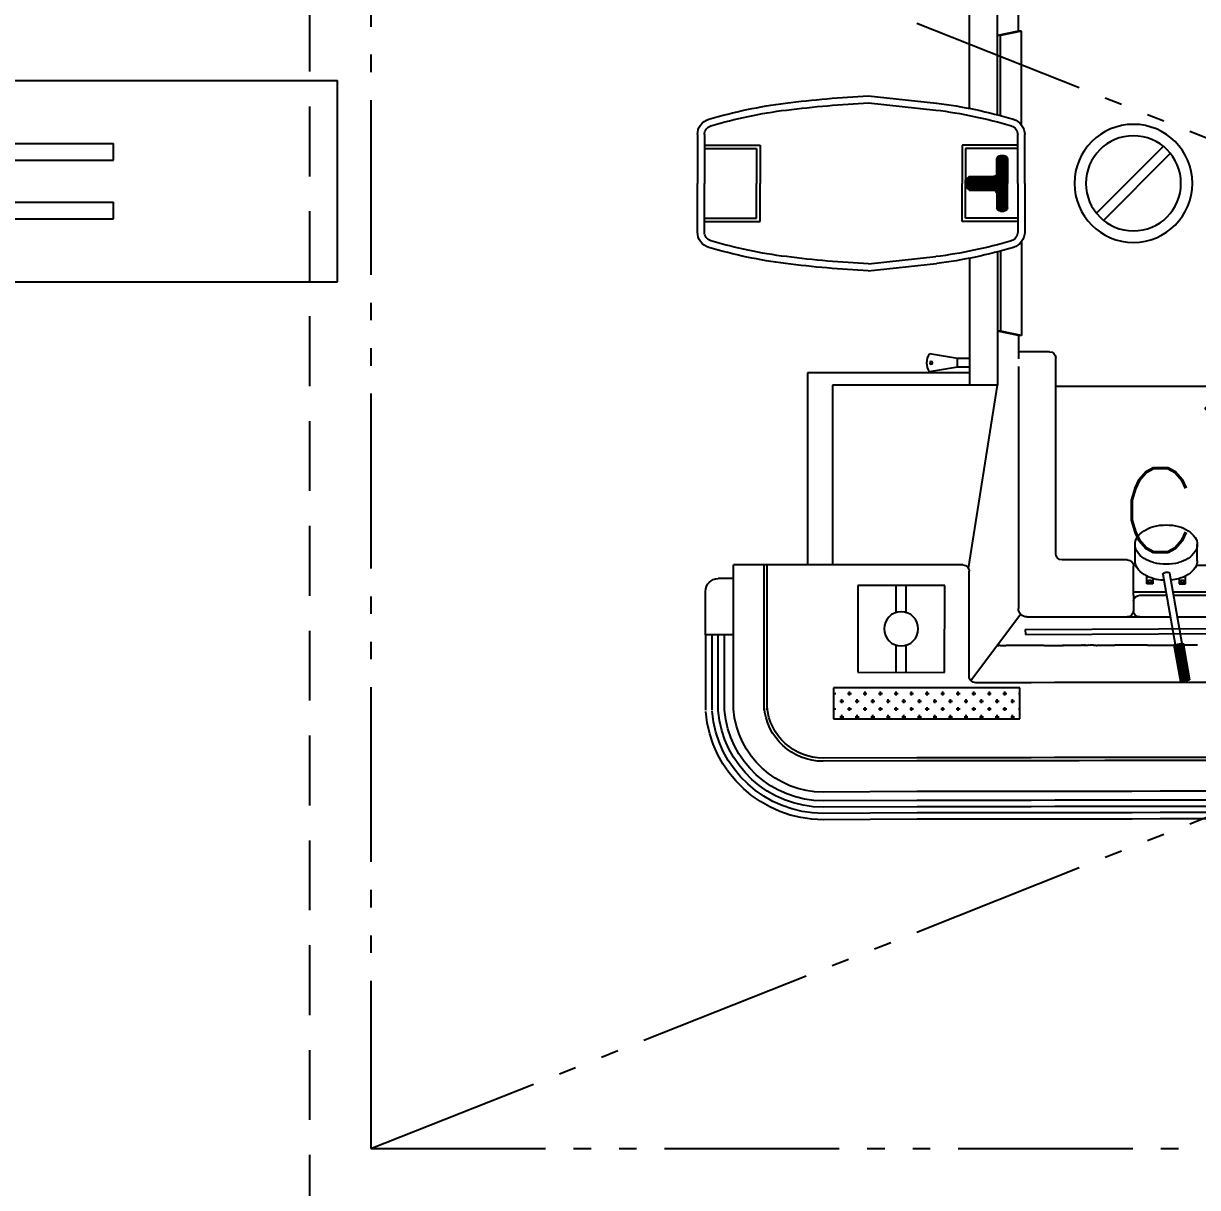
# Model space of a CAD drawing. Header units: millimetres. Extents: x 1084702 to 1166801, y 36632 to 124519.
# Drawn here: x 1093381 to 1095480, y 63432 to 65514 of the extents above; entities that cross this region are included whole.
import ezdxf

# ---------------------------------------------------------------- set-up
doc = ezdxf.new("R2010")
doc.units = ezdxf.units.MM
doc.header["$LTSCALE"] = 250
doc.linetypes.add('DASHED', pattern=[0.75, 0.5, -0.25])
doc.linetypes.add('PHANTOM', pattern=[2.1, 1.25, -0.2, 0.125, -0.2, 0.125, -0.2])
doc.layers.get('0').update_dxf_attribs({"color": 255})
doc.styles.add('18', font='romans', dxfattribs={"height": 180})

# ---------------------------------------------------------------- blocks, each defined once
blk = doc.blocks.new('cont')
at = {"linetype": 'PHANTOM'}
for p, q in [((225402.8, 145808.7), (231452.8, 143408.7)), ((225402.8, 143408.7), (231452.8, 145808.7))]:
    blk.add_line(p, q, dxfattribs=at)
blk.add_lwpolyline([(225402.8, 143408.7), (231452.8, 143408.7), (231452.8, 145808.7), (225402.8, 145808.7)], close=True, dxfattribs=at)
blk = doc.blocks.new('galghor')
for p, q in [((1700, 180), (2550, 180)), ((2550, -180), (2550, 180)), ((1745.8, 67.5), (2150, 67.5)), ((2150, 37.5), (2150, 67.5)), ((2150, 37.5), (2150, 67.5)), ((1753.3, 37.5), (2150, 37.5)), ((1753.4, -37.5), (2150, -37.5)), ((2150, -67.5), (2150, -37.5)), ((1746, -67.5), (2150, -67.5)), ((1700, -180), (2550, -180))]:
    blk.add_line(p, q)
blk = doc.blocks.new('A$C02E15517')
at = {"color": 0, "linetype": 'ByBlock', "lineweight": -2}
for p, q in [((-386.9, 1137.2), (-554.3, 1138)), ((-295, 1137.2), (-386.9, 1137.2)), ((-259.8, 1137.1), (-295, 1137.2)), ((-182.7, 1137.1), (-259.8, 1137.1)), ((-140.8, 1137), (-182.7, 1137.1)), ((-96.8, 1137), (-140.8, 1137)), ((-50.7, 1136.8), (-96.8, 1137)), ((-2.5, 1136.8), (-50.7, 1136.8)), ((47.6, 1136.6), (-2.5, 1136.8)), ((99.4, 1136.6), (47.6, 1136.6)), ((153.6, 1136.5), (99.4, 1136.6)), ((-386.9, 1126), (-554.4, 1126.8)), ((-386.9, 1114.8), (-554.4, 1115.6)), ((-295, 1126), (-386.9, 1126)), ((-295.1, 1114.8), (-386.9, 1114.8)), ((-259.8, 1114.7), (-295.1, 1114.8)), ((-259.8, 1125.9), (-295, 1126)), ((-182.7, 1125.9), (-259.8, 1125.9)), ((-182.7, 1114.7), (-259.8, 1114.7)), ((-140.8, 1125.8), (-182.7, 1125.9)), ((-140.8, 1114.5), (-182.7, 1114.7)), ((-96.8, 1125.8), (-140.8, 1125.8)), ((-96.8, 1114.5), (-140.8, 1114.5)), ((-50.7, 1125.6), (-96.8, 1125.8)), ((-50.7, 1114.4), (-96.8, 1114.5)), ((-2.5, 1125.6), (-50.7, 1125.6)), ((-2.6, 1114.4), (-50.7, 1114.4)), ((47.5, 1114.2), (-2.6, 1114.4)), ((47.6, 1125.4), (-2.5, 1125.6)), ((99.4, 1114.2), (47.5, 1114.2)), ((99.4, 1125.4), (47.6, 1125.4)), ((153.6, 1125.3), (99.4, 1125.4)), ((153.6, 1114.1), (99.4, 1114.2)), ((-387, 1103.6), (-554.5, 1104.4)), ((-295.1, 1103.6), (-387, 1103.6)), ((-259.8, 1103.4), (-295.1, 1103.6)), ((-182.7, 1103.4), (-259.8, 1103.4)), ((-140.8, 1103.3), (-182.7, 1103.4)), ((-96.8, 1103.3), (-140.8, 1103.3)), ((-50.7, 1103.2), (-96.8, 1103.3)), ((-2.6, 1103.2), (-50.7, 1103.2)), ((47.5, 1103), (-2.6, 1103.2)), ((99.4, 1103), (47.5, 1103)), ((153.5, 1102.9), (99.4, 1103)), ((-387, 1087.7), (-554.6, 1088.5)), ((-295.1, 1087.7), (-387, 1087.7)), ((-259.9, 1087.6), (-295.1, 1087.7)), ((-182.7, 1087.6), (-259.9, 1087.6)), ((-140.9, 1087.5), (-182.7, 1087.6)), ((-96.8, 1087.5), (-140.9, 1087.5)), ((-50.8, 1087.3), (-96.8, 1087.5)), ((-2.6, 1087.3), (-50.8, 1087.3)), ((47.5, 1087.1), (-2.6, 1087.3)), ((99.4, 1087.1), (47.5, 1087.1)), ((153.5, 1087), (99.4, 1087.1)), ((-387.1, 1032.7), (-554.8, 1033.5)), ((-295.2, 1032.7), (-387.1, 1032.7)), ((-260, 1032.6), (-295.2, 1032.7)), ((-182.8, 1032.6), (-260, 1032.6)), ((-140.9, 1032.5), (-182.8, 1032.6)), ((-96.9, 1032.5), (-140.9, 1032.5)), ((-50.9, 1032.3), (-96.9, 1032.5)), ((-2.7, 1032.3), (-50.9, 1032.3)), ((47.4, 1032.1), (-2.7, 1032.3)), ((99.3, 1032.1), (47.4, 1032.1)), ((153.4, 1032), (99.3, 1032.1)), ((-387.2, 1027.2), (-554.8, 1028)), ((-295.2, 1027.2), (-387.2, 1027.2)), ((-260, 1027.1), (-295.2, 1027.2)), ((-182.8, 1027.1), (-260, 1027.1)), ((-141, 1027), (-182.8, 1027.1)), ((-96.9, 1027), (-141, 1027)), ((-50.9, 1026.8), (-96.9, 1027)), ((-2.7, 1026.8), (-50.9, 1026.8)), ((47.4, 1026.6), (-2.7, 1026.8)), ((99.3, 1026.6), (47.4, 1026.6)), ((153.4, 1026.5), (99.3, 1026.6)), ((-536.4, 957.6), (-203.1, 957.6)), ((-536.4, 902), (-536.4, 957.6)), ((-525, 953.9), (-518, 953.9)), ((-521.5, 957.4), (-521.5, 950.4)), ((-497.2, 953.9), (-490.3, 953.9)), ((-493.7, 957.4), (-493.7, 950.4)), ((-469.4, 953.9), (-462.5, 953.9)), ((-465.9, 957.4), (-465.9, 950.4)), ((-441.6, 953.9), (-434.7, 953.9)), ((-438.2, 957.4), (-438.2, 950.4)), ((-413.9, 953.9), (-406.9, 953.9)), ((-410.4, 957.4), (-410.4, 950.4)), ((-386.1, 953.9), (-379.1, 953.9)), ((-382.6, 957.4), (-382.6, 950.4)), ((-358.3, 953.9), (-351.4, 953.9)), ((-354.8, 957.4), (-354.8, 950.4)), ((-330.5, 953.9), (-323.6, 953.9)), ((-327.1, 957.4), (-327.1, 950.4)), ((-302.8, 953.9), (-295.8, 953.9)), ((-299.3, 957.4), (-299.3, 950.4)), ((-275, 953.9), (-268, 953.9)), ((-271.5, 957.4), (-271.5, 950.4)), ((-247.2, 953.9), (-240.3, 953.9)), ((-243.7, 957.4), (-243.7, 950.4)), ((-219.4, 953.9), (-212.5, 953.9)), ((-216, 957.4), (-216, 950.4)), ((-203.1, 957.6), (-203.1, 902)), ((-764.6, 941.9), (-764.6, 807.4)), ((-753.4, 941.9), (-753.4, 807.4)), ((-742.2, 941.9), (-742.2, 807.4)), ((-731, 941.9), (-731, 807.4)), ((-715.1, 941.9), (-715.1, 682.3)), ((-660.1, 941.9), (-660.1, 682.3)), ((-654.6, 941.9), (-654.6, 682.3)), ((-536.4, 940), (-531.9, 940)), ((-535.4, 943.5), (-535.4, 936.5)), ((-525, 926.1), (-518, 926.1)), ((-521.5, 929.6), (-521.5, 922.6)), ((-511.1, 940), (-504.1, 940)), ((-507.6, 943.5), (-507.6, 936.5)), ((-497.2, 926.1), (-490.3, 926.1)), ((-493.7, 929.6), (-493.7, 922.6)), ((-483.3, 940), (-476.4, 940)), ((-479.8, 943.5), (-479.8, 936.5)), ((-469.4, 926.1), (-462.5, 926.1)), ((-465.9, 929.6), (-465.9, 922.6)), ((-455.5, 940), (-448.6, 940)), ((-452.1, 943.5), (-452.1, 936.5)), ((-441.6, 926.1), (-434.7, 926.1)), ((-438.2, 929.6), (-438.2, 922.6)), ((-427.8, 940), (-420.8, 940)), ((-424.3, 943.5), (-424.3, 936.5)), ((-413.9, 926.1), (-406.9, 926.1)), ((-410.4, 929.6), (-410.4, 922.6)), ((-400, 940), (-393, 940)), ((-396.5, 943.5), (-396.5, 936.5)), ((-386.1, 926.1), (-379.1, 926.1)), ((-382.6, 929.6), (-382.6, 922.6)), ((-372.2, 940), (-365.3, 940)), ((-368.7, 943.5), (-368.7, 936.5)), ((-358.3, 926.1), (-351.4, 926.1)), ((-354.8, 929.6), (-354.8, 922.6)), ((-344.4, 940), (-337.5, 940)), ((-341, 943.5), (-341, 936.5)), ((-330.5, 926.1), (-323.6, 926.1)), ((-327.1, 929.6), (-327.1, 922.6)), ((-316.7, 940), (-309.7, 940)), ((-313.2, 943.5), (-313.2, 936.5)), ((-302.8, 926.1), (-295.8, 926.1)), ((-299.3, 929.6), (-299.3, 922.6)), ((-288.9, 940), (-281.9, 940)), ((-285.4, 943.5), (-285.4, 936.5)), ((-275, 926.1), (-268, 926.1)), ((-271.5, 929.6), (-271.5, 922.6)), ((-261.1, 940), (-254.2, 940)), ((-257.6, 943.5), (-257.6, 936.5)), ((-247.2, 926.1), (-240.3, 926.1)), ((-243.7, 929.6), (-243.7, 922.6)), ((-233.3, 940), (-226.4, 940)), ((-229.9, 943.5), (-229.9, 936.5)), ((-219.4, 926.1), (-212.5, 926.1)), ((-216, 929.6), (-216, 922.6)), ((-205.6, 940), (-203.1, 940)), ((-536.4, 912.2), (-531.9, 912.2)), ((-535.4, 915.7), (-535.4, 908.8)), ((-511.1, 912.2), (-504.1, 912.2)), ((-507.6, 915.7), (-507.6, 908.8)), ((-483.3, 912.2), (-476.4, 912.2)), ((-479.8, 915.7), (-479.8, 908.8)), ((-455.5, 912.2), (-448.6, 912.2)), ((-452.1, 915.7), (-452.1, 908.8)), ((-427.8, 912.2), (-420.8, 912.2)), ((-424.3, 915.7), (-424.3, 908.8)), ((-400, 912.2), (-393, 912.2)), ((-396.5, 915.7), (-396.5, 908.8)), ((-372.2, 912.2), (-365.3, 912.2)), ((-368.7, 915.7), (-368.7, 908.8)), ((-344.4, 912.2), (-337.5, 912.2)), ((-341, 915.7), (-341, 908.8)), ((-316.7, 912.2), (-309.7, 912.2)), ((-313.2, 915.7), (-313.2, 908.8)), ((-288.9, 912.2), (-281.9, 912.2)), ((-285.4, 915.7), (-285.4, 908.8)), ((-261.1, 912.2), (-254.2, 912.2)), ((-257.6, 915.7), (-257.6, 908.8)), ((-233.3, 912.2), (-226.4, 912.2)), ((-229.9, 915.7), (-229.9, 908.8)), ((-205.6, 912.2), (-203.1, 912.2)), ((-203.1, 902), (-536.4, 902)), ((-290.7, 889.1), (-201.7, 770.4)), ((-260.3, 893), (-281.7, 893.1)), ((-222.6, 893), (-260.3, 893)), ((-183, 893), (-222.6, 893)), ((-141.2, 892.9), (-183, 893)), ((-97.2, 892.9), (-141.2, 892.9)), ((-51.1, 892.7), (-97.2, 892.9)), ((-3, 892.7), (-51.1, 892.7)), ((47.1, 892.5), (-3, 892.7)), ((99.2, 892.5), (47.1, 892.5)), ((72.5, 825.3), (84, 890.9)), ((78.9, 861.8), (99.4, 882.3)), ((79.1, 862.9), (99.6, 883.5)), ((79.3, 864.1), (99.9, 884.7)), ((79.5, 865.3), (100.1, 885.9)), ((79.7, 866.5), (100.3, 887.1)), ((79.9, 867.7), (100.3, 888)), ((80.2, 868.9), (99.4, 888.2)), ((80.4, 870.1), (98.6, 888.3)), ((80.6, 871.3), (97.8, 888.5)), ((80.8, 872.5), (96.9, 888.6)), ((81, 873.7), (96.1, 888.8)), ((81.2, 874.9), (95.3, 888.9)), ((81.4, 876.1), (94.4, 889.1)), ((81.6, 877.3), (93.6, 889.2)), ((81.8, 878.4), (92.8, 889.4)), ((82, 879.6), (91.9, 889.5)), ((82.3, 880.8), (91.1, 889.7)), ((82.5, 882), (90.3, 889.8)), ((82.7, 883.2), (89.4, 890)), ((82.9, 884.4), (88.6, 890.1)), ((83.1, 885.6), (87.8, 890.3)), ((83.3, 886.8), (86.9, 890.4)), ((83.5, 888), (86.1, 890.5)), ((83.7, 889.2), (85.2, 890.7)), ((83.9, 890.4), (84.4, 890.8)), ((84, 890.9), (100.4, 888)), ((88.9, 822.4), (100.4, 888)), ((153, 892.4), (99.2, 892.5)), ((-493, 874.4), (-337.5, 874.5)), ((-493, 718.9), (-493, 874.4)), ((-424.1, 874.4), (-424.1, 825.9)), ((-406.4, 874.4), (-406.3, 825.9)), ((-337.5, 874.5), (-337.4, 718.9)), ((-293.7, 881.1), (-293.7, 693.4)), ((75.1, 840.3), (95.7, 860.8)), ((75.3, 841.5), (95.9, 862)), ((75.5, 842.7), (96.1, 863.2)), ((75.7, 843.9), (96.3, 864.4)), ((75.9, 845.1), (96.5, 865.6)), ((76.2, 846.3), (96.7, 866.8)), ((76.4, 847.4), (96.9, 868)), ((76.6, 848.6), (97.1, 869.2)), ((76.8, 849.8), (97.3, 870.4)), ((77, 851), (97.5, 871.6)), ((77.2, 852.2), (97.8, 872.8)), ((77.4, 853.4), (98, 874)), ((77.6, 854.6), (98.2, 875.1)), ((77.8, 855.8), (98.4, 876.3)), ((78, 857), (98.6, 877.5)), ((78.3, 858.2), (98.8, 878.7)), ((78.5, 859.4), (99, 879.9)), ((78.7, 860.6), (99.2, 881.1)), ((72.6, 826), (93.1, 846.5)), ((72.8, 827.2), (93.3, 847.7)), ((72.8, 825.2), (92.9, 845.3)), ((73, 828.4), (93.5, 848.9)), ((73.2, 829.6), (93.8, 850.1)), ((73.4, 830.8), (94, 851.3)), ((73.6, 831.9), (94.2, 852.5)), ((73.6, 825.1), (92.7, 844.1)), ((73.8, 833.1), (94.4, 853.7)), ((74.1, 834.3), (94.6, 854.9)), ((74.3, 835.5), (94.8, 856.1)), ((74.5, 836.7), (95, 857.3)), ((74.5, 824.9), (92.5, 843)), ((74.7, 837.9), (95.2, 858.5)), ((74.9, 839.1), (95.4, 859.6)), ((75.3, 824.8), (92.3, 841.8)), ((76.1, 824.6), (92.1, 840.6)), ((-238, 826.3), (-240.7, 826.3)), ((-225.7, 826.3), (-227.8, 826.3)), ((-222.6, 826.3), (-225.5, 826.3)), ((-219.6, 826.3), (-222.6, 826.3)), ((-164.7, 826.3), (-167.3, 826.3)), ((-162.1, 826.3), (-164.7, 826.3)), ((-159.7, 826.3), (-161.9, 826.3)), ((-121.9, 826.2), (-124.7, 826.2)), ((-119.2, 826.2), (-121.9, 826.2)), ((-77.1, 826.1), (-79.9, 826.2)), ((-74.2, 826.1), (-77.1, 826.1)), ((-71.5, 826.1), (-74.2, 826.1)), ((-30.1, 826.1), (-33.1, 826.1)), ((-27.1, 826.1), (-30.1, 826.1)), ((18.9, 826), (15.7, 826)), ((22, 826), (18.9, 826)), ((24.9, 826), (22, 826)), ((52.5, 699.1), (74.6, 824.9)), ((64.5, 696.9), (86.7, 822.8)), ((72.5, 825.3), (88.9, 822.4)), ((74.7, 825.9), (73.1, 825.9)), ((76.4, 825.9), (74.7, 825.9)), ((79.6, 825.9), (76.4, 825.9)), ((77, 824.5), (91.9, 839.4)), ((77.8, 824.3), (91.7, 838.2)), ((78.6, 824.2), (91.4, 837)), ((79.5, 824), (91.2, 835.8)), ((82.9, 825.9), (79.6, 825.9)), ((80.3, 823.9), (91, 834.6)), ((81.1, 823.7), (90.8, 833.4)), ((82, 823.6), (90.6, 832.2)), ((82.8, 823.4), (90.4, 831)), ((86.2, 825.9), (82.9, 825.9)), ((83.6, 823.3), (90.2, 829.8)), ((84.5, 823.1), (90, 828.6)), ((85.3, 823), (89.8, 827.5)), ((86.1, 822.8), (89.6, 826.3)), ((87, 822.7), (89.3, 825.1)), ((87.8, 822.6), (89.1, 823.9)), ((88.6, 822.4), (88.9, 822.7)), ((-715.1, 807.4), (-765.2, 807.4)), ((-765.2, 807.4), (-765.2, 729.7)), ((-193.3, 797.9), (-193.2, 806.8)), ((-193.3, 797.9), (451.1, 795.1)), ((-193.2, 806.8), (451.2, 804)), ((-424.1, 767.4), (-424.1, 718.9)), ((-406.3, 767.4), (-406.3, 718.9)), ((-205.5, 327.3), (-205.5, 760.3)), ((-190.4, 775.5), (65.9, 775.5)), ((0.1, 736.6), (0.1, 764.6)), ((78.3, 775.5), (562.3, 775.5)), ((0.1, 736.6), (0.1, 684.4)), ((10.8, 736.6), (59.1, 736.6)), ((71.5, 736.6), (211.2, 736.6)), ((-337.4, 718.9), (-493, 718.9)), ((23.8, 716.4), (23.8, 702.3)), ((34.9, 716.4), (23.8, 716.4)), ((34.9, 706.7), (34.9, 716.4)), ((82, 716.4), (93.2, 716.4)), ((82, 706.7), (82, 716.4)), ((93.2, 716.4), (93.2, 702.3)), ((-715.1, 706.9), (-742.4, 706.9)), ((-304.8, 682.3), (-715.1, 682.3)), ((-582.6, 339), (-582.6, 682.3)), ((-538.1, 361.2), (-538.1, 682.3)), ((-294.7, 688.7), (-243.3, 361.2)), ((-11, 673.3), (-127.7, 673.3)), ((2.9, 674.8), (2.9, 646.1)), ((114, 674.8), (114, 646.1)), ((-138.8, 662.2), (-138.8, 312.2)), ((-243.3, 361.2), (-538.1, 361.2)), ((-293.3, 134.1), (-293.3, 361.2)), ((-243.3, 122.6), (-243.3, 361.2)), ((-138.8, 363), (1727.6, 363)), ((-293.3, 339), (-582.6, 339)), ((-314.8, 329), (-364.5, 337.2)), ((-293.3, 329), (-314.8, 329)), ((-314.8, 329), (-314.8, 313.2)), ((-138.8, 321.7), (-138.8, 312.2)), ((-314.8, 313.2), (-364.5, 304.9)), ((-293.3, 313.2), (-314.8, 313.2)), ((-205.5, 272.2), (-205.5, 314.1)), ((-149.9, 301.1), (-205.5, 301.1)), ((-205.5, 272.2), (-243.3, 264.4)), ((-237.8, 264.4), (-243.3, 264.4)), ((-200, 272.2), (-237.8, 264.4)), ((-237.8, 121.1), (-237.8, 264.4)), ((-200, 272.2), (-205.5, 272.2)), ((-200, 104.3), (-200, 272.2)), ((-474.1, 156.4), (-351.8, 143.4)), ((-473.5, 144), (-353.3, 131.1)), ((-353.3, 131.1), (-353.3, 131.1)), ((-351.8, 143.4), (-351.8, 143.4)), ((-779.4, 87.1), (-779.4, 0)), ((-767, 87.1), (-767, 0)), ((-206.7, 0), (-206.7, 87.1)), ((-194.3, 0), (-194.3, 87.1)), ((-767, 68.4), (-667.4, 68.4)), ((-667.4, 68.4), (-667.4, 0)), ((-206.7, 68.4), (-306.3, 68.4)), ((-306.3, 68.4), (-306.3, 0)), ((-53.8, 66.4), (66.4, -53.8)), ((-767, 62.2), (-673.6, 62.2)), ((-673.6, 62.2), (-673.6, 0)), ((-206.7, 62.2), (-300, 62.2)), ((-300, 62.2), (-300, 0)), ((-244.1, 18.7), (-244.1, 43.6)), ((-244.1, 42.7), (-225.4, 24)), ((-243.9, 44.7), (-225.4, 26.2)), ((-243.4, 46.4), (-225.4, 28.4)), ((-242.5, 47.7), (-225.4, 30.6)), ((-241.3, 48.7), (-225.4, 32.8)), ((-239.8, 49.4), (-225.4, 35)), ((-238, 49.8), (-225.4, 37.2)), ((-237.8, 49.8), (-231.6, 49.8)), ((-235.8, 49.8), (-225.4, 39.4)), ((-233.6, 49.8), (-225.4, 41.6)), ((-231.4, 49.8), (-225.4, 43.8)), ((-228.1, 48.7), (-226.5, 47.1)), ((-225.4, 43.6), (-225.4, 0)), ((-66.4, 53.8), (53.8, -66.4)), ((-244.1, 40.5), (-225.4, 21.8)), ((-244.1, 38.3), (-225.4, 19.6)), ((-244.1, 36.1), (-225.4, 17.4)), ((-244.1, 33.9), (-225.4, 15.2)), ((-244.1, 31.7), (-225.4, 13)), ((-244.1, 29.5), (-225.4, 10.8)), ((-244.1, 27.3), (-225.4, 8.6)), ((-244.1, 25.1), (-225.4, 6.4)), ((-244.1, 22.9), (-225.4, 4.2)), ((-779.4, -87.1), (-779.4, 0)), ((-767, -87.1), (-767, 0)), ((-673.6, -62.2), (-673.6, 0)), ((-667.4, -68.4), (-667.4, 0)), ((-306.3, -68.4), (-306.3, 0)), ((-293.8, 12.4), (-300, 6.2)), ((-300, 6.2), (-293.8, 0)), ((-300, 0), (-300, 6.2)), ((-300, 4.1), (-296, 0)), ((-300, 1.9), (-298.2, 0)), ((-300, -62.2), (-300, 0)), ((-300, 0), (-300, -6.2)), ((-300, -6.2), (-293.8, 0)), ((-300, -4.1), (-296, 0)), ((-300, -1.9), (-298.2, 0)), ((-298.9, 7.3), (-291.6, 0)), ((-298.9, -7.3), (-291.6, 0)), ((-297.8, 8.4), (-289.4, 0)), ((-297.8, -8.4), (-289.4, 0)), ((-296.7, 9.5), (-287.2, 0)), ((-296.7, -9.5), (-287.2, 0)), ((-295.6, 10.6), (-285, 0)), ((-295.6, -10.6), (-285, 0)), ((-294.5, 11.7), (-282.8, 0)), ((-294.5, -11.7), (-282.8, 0)), ((-293.8, 12.4), (-250.3, 12.4)), ((-293, 12.4), (-280.6, 0)), ((-293, -12.4), (-280.6, 0)), ((-290.8, 12.4), (-278.4, 0)), ((-290.8, -12.4), (-278.4, 0)), ((-288.6, 12.4), (-276.2, 0)), ((-288.6, -12.4), (-276.2, 0)), ((-286.4, 12.4), (-274, 0)), ((-286.4, -12.4), (-274, 0)), ((-284.2, 12.4), (-271.8, 0)), ((-284.2, -12.4), (-271.8, 0)), ((-282, 12.4), (-269.6, 0)), ((-282, -12.4), (-269.6, 0)), ((-279.8, 12.4), (-267.4, 0)), ((-279.8, -12.4), (-267.4, 0)), ((-277.6, 12.4), (-265.2, 0)), ((-277.6, -12.4), (-265.2, 0)), ((-275.4, 12.4), (-263, 0)), ((-275.4, -12.4), (-263, 0)), ((-273.2, 12.4), (-260.8, 0)), ((-273.2, -12.4), (-260.8, 0)), ((-271, 12.4), (-258.6, 0)), ((-271, -12.4), (-258.6, 0)), ((-268.8, 12.4), (-256.4, 0)), ((-268.8, -12.4), (-256.4, 0)), ((-266.6, 12.4), (-254.2, 0)), ((-266.6, -12.4), (-254.2, 0)), ((-264.4, 12.4), (-252, 0)), ((-264.4, -12.4), (-252, 0)), ((-262.2, 12.4), (-249.8, 0)), ((-262.2, -12.4), (-249.8, 0)), ((-260, 12.4), (-247.6, 0)), ((-260, -12.4), (-247.6, 0)), ((-257.8, 12.4), (-245.4, 0)), ((-257.8, -12.4), (-245.4, 0)), ((-255.6, 12.4), (-243.2, 0)), ((-255.6, -12.4), (-243.2, 0)), ((-253.4, 12.4), (-241, 0)), ((-253.4, -12.4), (-241, 0)), ((-251.2, 12.4), (-238.8, 0)), ((-251.2, -12.4), (-238.8, 0)), ((-249.1, 12.5), (-236.6, 0)), ((-249.1, -12.5), (-236.6, 0)), ((-247.5, 13.1), (-234.4, 0)), ((-247.5, -13.1), (-234.4, 0)), ((-246.2, 14), (-232.2, 0)), ((-246.2, -14), (-232.2, 0)), ((-245.1, 15.1), (-230, 0)), ((-245.1, -15.1), (-230, 0)), ((-244.4, 16.6), (-227.8, 0)), ((-244.4, -16.6), (-227.8, 0)), ((-244.1, 20.7), (-225.4, 2)), ((-244.1, 18.5), (-225.6, 0)), ((-244.1, -18.5), (-225.6, 0)), ((-225.4, -43.6), (-225.4, 0)), ((-206.7, 0), (-206.7, -87.1)), ((-194.3, 0), (-194.3, -87.1)), ((-293.8, -12.4), (-300, -6.2)), ((-293.8, -12.4), (-250.3, -12.4)), ((-244.1, -20.7), (-225.4, -2)), ((-244.1, -22.9), (-225.4, -4.2)), ((-244.1, -25.1), (-225.4, -6.4)), ((-244.1, -27.3), (-225.4, -8.6)), ((-244.1, -29.5), (-225.4, -10.8)), ((-244.1, -31.7), (-225.4, -13)), ((-244.1, -33.9), (-225.4, -15.2)), ((-244.1, -36.1), (-225.4, -17.4)), ((-244.1, -18.7), (-244.1, -43.6)), ((-244.1, -38.3), (-225.4, -19.6)), ((-244.1, -40.5), (-225.4, -21.8)), ((-244.1, -42.7), (-225.4, -24)), ((-243.9, -44.7), (-225.4, -26.2)), ((-243.4, -46.4), (-225.4, -28.4)), ((-242.5, -47.7), (-225.4, -30.6)), ((-241.3, -48.7), (-225.4, -32.8)), ((-239.8, -49.4), (-225.4, -35)), ((-238, -49.8), (-225.4, -37.2)), ((-235.8, -49.8), (-225.4, -39.4)), ((-233.6, -49.8), (-225.4, -41.6)), ((-767, -62.2), (-673.6, -62.2)), ((-206.7, -62.2), (-300, -62.2)), ((-237.8, -49.8), (-231.6, -49.8)), ((-231.4, -49.8), (-225.4, -43.8)), ((-228.1, -48.7), (-226.5, -47.1)), ((-767, -68.4), (-667.4, -68.4)), ((-206.7, -68.4), (-306.3, -68.4)), ((-200, -104.3), (-200, -272.2)), ((-243.3, -122.6), (-243.3, -361.2)), ((-237.8, -121.1), (-237.8, -264.4)), ((-474.1, -156.4), (-351.8, -143.4)), ((-473.5, -144), (-353.3, -131.1)), ((-353.3, -131.1), (-353.3, -131.1)), ((-351.8, -143.4), (-351.8, -143.4)), ((-293.3, -134.1), (-293.3, -361.2)), ((-237.8, -264.4), (-243.3, -264.4)), ((-205.5, -272.2), (-243.3, -264.4)), ((-200, -272.2), (-237.8, -264.4)), ((-205.5, -272.2), (-205.5, -308)), ((-200, -272.2), (-205.5, -272.2))]:
    blk.add_line(p, q, dxfattribs=at)
for centre, radius in [((-415.2, 796.7), 30.6), ((-361.5, 321.1), 2.28), ((0, 0), 105.5), ((0, 0), 85)]:
    blk.add_circle(centre, radius, dxfattribs=at)
for centre, radius, start, end in [((-554.5, 927.3), 210.8, 90, 175.2916), ((-554.5, 927.3), 199.5, 90, 175.2916), ((-554.5, 927.3), 188.3, 90, 175.2916), ((-554.5, 927.3), 177.1, 90, 175.2916), ((-554.5, 927.3), 161.3, 90, 175.2916), ((-554.5, 927.3), 106.3, 90, 175.2916), ((-554.5, 927.3), 100.8, 90, 175.2916), ((-281.8, 881.1), 12, 89.7821, 179.9999), ((-229.6, 24661.9), 23835.5, 269.9663, 269.97092), ((-238.4, 7305.8), 6479.5, 269.97092, 269.97978), ((-229.3, 31405.9), 30579.6, 269.98366, 269.98784), ((-230.9, 24199.6), 23373.2, 269.98784, 269.99262), ((-225, 69459.6), 68633.3, 269.992623, 269.99397), ((-231.2, 10668.5), 9842.1, 269.99397, 269.99753), ((-225.3, 148314.8), 147488.5, 269.997527, 269.998238), ((-224.4, 178007.3), 177181, 269.998238, 269.998887), ((-225.4, 17153.5), 16327.2, 269.99895, 269.99963), ((-219.7, -19075.2), 19901.5, 89.99823, 89.99963), ((-226.5, -238484.5), 239310.8, 89.997823, 89.998227), ((-220.7, -84625.9), 85452.3, 89.996685, 89.997823), ((-221.2, -93348.4), 94174.8, 89.995601, 89.996685), ((-216.8, -35924.2), 36750.6, 89.99422, 89.9956), ((-221.1, -78886.7), 79713.1, 89.993286, 89.994222), ((-216.5, -39205.8), 40032.2, 89.9911, 89.99329), ((-218.4, -51700.9), 52527.3, 89.9892, 89.9911), ((-214.3, -29936.4), 30762.8, 89.98726, 89.9892), ((-217.3, -43365.8), 44192.1, 89.98565, 89.98726), ((-213.2, -27135.6), 27962, 89.98273, 89.98565), ((-215.4, -34195.3), 35021.6, 89.98011, 89.98273), ((-211.4, -22818.3), 23644.6, 89.97747, 89.98011), ((-214, -29537.3), 30363.6, 89.97515, 89.97747), ((-210.2, -20698.8), 21525.2, 89.97151, 89.97515), ((-212.4, -25184.8), 26011.1, 89.96819, 89.97151), ((-208.7, -18453.1), 19279.5, 89.96487, 89.96819), ((-211, -22242.9), 23069.2, 89.96182, 89.96487), ((-207.4, -16731.3), 17557.7, 89.95752, 89.96182), ((-210.1, -20494.4), 21320.7, 89.95362, 89.95752), ((-206.4, -15865.8), 16692.2, 89.94958, 89.95362), ((-207.9, -17513.9), 18340.3, 89.94572, 89.94958), ((-204.3, -13754.2), 14580.5, 89.94084, 89.94572), ((-209, -18306.4), 19132.7, 89.93659, 89.94084), ((-205.3, -14979.7), 15806.1, 89.93174, 89.93659), ((-203.4, -13353.2), 14179.6, 89.92662, 89.93174), ((-202.6, -12743.2), 13569.5, 89.92157, 89.92662), ((-205.1, -14561.3), 15387.6, 89.91683, 89.92157), ((-208.5, -16943.5), 17769.8, 89.9121, 89.91683), ((-201.7, -12459), 13285.4, 89.90663, 89.9121), ((-211, -18207.5), 19033.8, 89.90294, 89.90663), ((-206.9, -15779.4), 16605.7, 89.89899, 89.90294), ((-228, -27734.6), 28561, 89.89557, 89.89899), ((-209.3, -17466.8), 18293.2, 89.89129, 89.89557), ((-246, -36809.8), 37636.1, 89.88945, 89.89129), ((-209.5, -17898.5), 18724.8, 89.88683, 89.88945), ((-268.6, -47805.1), 48631.5, 89.88472, 89.88683), ((-246, -36587.3), 37413.6, 89.88232, 89.88472), ((-433.5, -127906.2), 128732.8, 89.881683, 89.882318), ((-187.9, -8951.3), 9777.7, 89.87938, 89.88168), ((-110.5, 25323.1), 24496.9, 269.87938, 269.87995), ((314.9, 227433.2), 226607.5, 269.88001, 269.880378), ((251.1, 196899.6), 196073.7, 269.880378, 269.880773), ((-132.8, 12370.3), 11544, 269.88077, 269.88326), ((12.1, 83518.3), 82692.2, 269.883264, 269.884195), ((-99.3, 28374.9), 27548.7, 269.8842, 269.88739), ((-70.9, 42820.6), 41994.4, 269.88739, 269.88998), ((-111.1, 21886.3), 21060.1, 269.88998, 269.89272), ((-91.6, 32338.6), 31512.4, 269.89272, 269.89495), ((-117.7, 18077.5), 17251.3, 269.89495, 269.89942), ((-97.6, 29543.5), 28717.3, 269.89942, 269.90288), ((-116, 18667.8), 17841.5, 269.90288, 269.90714), ((-116.9, 18114.3), 17288.1, 269.90714, 269.91147), ((-122.7, 14382.5), 13556.3, 269.91147, 269.91679), ((-116, 18969.2), 18143, 269.91679, 269.92139), ((-114.9, 19787.1), 18960.9, 269.92139, 269.92599), ((-121.9, 14404.4), 13578.1, 269.92599, 269.93143), ((-115.2, 19992.3), 19166.1, 269.93143, 269.93531), ((-116.2, 19095.2), 18269, 269.93531, 269.9393), ((-100.4, 34034.5), 33208.3, 269.9393, 269.94251), ((-114.4, 20014), 19187.8, 269.94251, 269.94674), ((-89.5, 46854.4), 46028.2, 269.94674, 269.94841), ((-116.5, 16883.1), 16056.9, 269.94841, 269.95124), ((-76.1, 64315.9), 63489.7, 269.951238, 269.952778), ((-80.4, 59103.4), 58277.2, 269.952778, 269.954384), ((48.4, 220804.3), 219978.2, 269.954384, 269.95483), ((-115.7, 12671.9), 11845.7, 269.95483, 269.95675), ((-130.4, -13999.9), 14826.2, 89.95528, 89.95675), ((-407, -368378.5), 369204.9, 89.95498, 89.955275), ((-185.5, -86495.1), 87321.4, 89.953898, 89.95498), ((-179.7, -79244), 80070.2, 89.952768, 89.953898), ((-125.6, -13639.9), 14466.1, 89.95008, 89.95277), ((-164.5, -58260.6), 59086.8, 89.948747, 89.950078), ((-132.7, -22757.2), 23583.4, 89.94492, 89.94875), ((-143.6, -34112.1), 34938.3, 89.94177, 89.94492), ((-127.3, -17991.2), 18817.4, 89.93847, 89.94177), ((-136, -26119.2), 26945.5, 89.9357, 89.93847), ((-123.2, -14756.1), 15582.3, 89.93052, 89.9357), ((-134.6, -24151.4), 24977.7, 89.92643, 89.93052), ((-123.2, -15261.2), 16087.5, 89.92148, 89.92643), ((-122.7, -14849.1), 15675.3, 89.91647, 89.92148), ((-118, -11667.9), 12494.1, 89.91038, 89.91647), ((-124.1, -15533.8), 16360, 89.90505, 89.91038), ((-125.1, -16167), 16993.3, 89.89973, 89.90505), ((-117.3, -11690.4), 12516.6, 89.89353, 89.89973), ((-125.8, -16284.1), 17110.4, 89.88895, 89.89353), ((-124.5, -15626.7), 16452.9, 89.88427, 89.88895), ((-148.4, -27420.6), 28246.9, 89.88043, 89.88427), ((-125, -16205), 17031.2, 89.87548, 89.88043), ((-163.9, -34146.7), 34973, 89.87329, 89.87548), ((-127.4, -17599.5), 18425.7, 89.87026, 89.87329), ((-190.6, -45531.3), 46357.6, 89.86779, 89.87026), ((-162.7, -33450.5), 34276.8, 89.86492, 89.86779), ((-360.2, -117226.4), 118052.9, 89.864164, 89.864918), ((-102.3, -8415.9), 9242, 89.86147, 89.86416), ((540.3, 254960.2), 254134.8, 269.862074, 269.86243), ((462.6, 222607.4), 221781.9, 269.86243, 269.862812), ((-42.8, 11500.4), 10674.3, 269.86281, 269.86568), ((123.6, 82491.2), 81665.3, 269.865683, 269.866721), ((-4.4, 27463.6), 26637.5, 269.86672, 269.87037), ((27.3, 41487.5), 40661.5, 269.87037, 269.87332), ((-18, 21017.6), 20191.5, 269.87332, 269.87644), ((4.1, 31246.7), 30420.6, 269.87644, 269.87898), ((-25.2, 17355.1), 16529, 269.87898, 269.88411), ((-2.8, 28427), 27601, 269.88411, 269.88807), ((-23.4, 17883.3), 17057.3, 269.88807, 269.89296), ((-24.4, 17368.1), 16542, 269.89296, 269.89792), ((-30.8, 13752.5), 12926.4, 269.89792, 269.90404), ((-23.5, 18168.5), 17342.4, 269.90404, 269.90933), ((-22.3, 18922.3), 18096.3, 269.90933, 269.91462), ((-30, 13760.4), 12934.3, 269.91462, 269.92087), ((-22.6, 19091.6), 18265.5, 269.92087, 269.92534), ((-23.7, 18253.2), 17427.1, 269.92534, 269.92992), ((-6.2, 32574.2), 31748.1, 269.92992, 269.93361), ((-21.8, 19103.5), 18277.5, 269.93361, 269.93848), ((6.1, 45050.3), 44224.2, 269.93848, 269.94039), ((-24.3, 15873), 15046.9, 269.94039, 269.94366), ((21.3, 62254), 61428, 269.943659, 269.945389), ((17.1, 57784.4), 56958.4, 269.94539, 269.94719), ((164.8, 218056.7), 217230.8, 269.947186, 269.947684), ((-23.1, 12217.5), 11391.4, 269.94768, 269.94986), ((-39, -12814.4), 13640.5, 89.94809, 89.94986), ((-322.7, -325898.7), 326724.9, 89.947733, 89.948094), ((-96.6, -78056.7), 78882.8, 89.94642, 89.947733), ((-91.1, -72150.1), 72976.2, 89.945055, 89.94642), ((-34.3, -12953.1), 13779.1, 89.94193, 89.94505), ((-75.7, -53778.7), 54604.8, 89.94036, 89.94193), ((-41.7, -21175.9), 22002, 89.93588, 89.94036), ((-53.5, -31685.8), 32511.8, 89.9322, 89.93588), ((-35.8, -16731.7), 17557.8, 89.92832, 89.9322), ((-45.3, -24284.5), 25110.6, 89.92508, 89.92832), ((-31.4, -13722.2), 14548.2, 89.91903, 89.92508), ((-43.8, -22441.5), 23267.5, 89.91424, 89.91903), ((-31.4, -14172.3), 14998.3, 89.90845, 89.91424), ((-30.8, -13797.6), 14623.7, 89.90259, 89.90845), ((-25.7, -10828.2), 11654.2, 89.89546, 89.90259), ((-32.3, -14420), 15246.1, 89.88923, 89.89546), ((-33.4, -14989.9), 15816, 89.883, 89.88923), ((-24.9, -10838), 11664.1, 89.87575, 89.883), ((-34.1, -15080.9), 15907, 89.87038, 89.87575), ((-32.8, -14484.2), 15310.3, 89.8649, 89.87038), ((-58.4, -25368.6), 26194.7, 89.86039, 89.8649), ((-33.1, -14990.1), 15816.2, 89.85459, 89.86039), ((-74.8, -31420.5), 32246.6, 89.85201, 89.85459), ((-36.2, -16452.6), 17278.7, 89.84847, 89.85201), ((-103.6, -41942.6), 42768.8, 89.84554, 89.84847), ((-72.7, -30469.4), 31295.5, 89.84212, 89.84554), ((-283, -106810.7), 107637.1, 89.84122, 89.842117), ((-8.4, -7716.8), 8542.8, 89.83804, 89.84122), ((747.6, 257513.4), 256688.5, 269.838686, 269.839067), ((659.4, 226079.9), 225254.8, 269.839067, 269.839474), ((55.6, 10587.6), 9761.7, 269.83947, 269.84284), ((240.1, 77835), 77009.3, 269.842838, 269.844035), ((98.3, 25767.8), 24941.9, 269.84404, 269.84829), ((132.2, 38554.3), 37728.5, 269.84829, 269.85175), ((83, 19533.2), 18707.3, 269.85175, 269.85537), ((107.9, 29422.6), 28596.8, 269.85537, 269.8583), ((75.9, 16466.7), 15640.8, 269.8583, 269.86428), ((98.1, 25839.5), 25013.6, 269.86428, 269.86901), ((76.4, 16343.8), 15517.9, 269.86901, 269.87462), ((77.5, 16871.8), 16045.9, 269.87462, 269.88013), ((69.5, 13016.8), 12190.9, 269.88013, 269.88737), ((77.2, 16944.9), 16119, 269.88737, 269.89367), ((76.4, 16507.1), 15681.2, 269.89367, 269.89993), ((70.6, 13198.2), 12372.3, 269.89993, 269.90698), ((75.2, 16047.5), 15221.6, 269.90698, 269.91291), ((75.8, 16419.8), 15594, 269.91291, 269.91877), ((86.5, 23943.4), 23117.5, 269.91877, 269.92369), ((76.1, 16160.1), 15334.2, 269.92369, 269.92973), ((87.4, 25399.9), 24574, 269.92973, 269.93328), ((80, 19058), 18232.1, 269.93328, 269.9374), ((93.5, 31375.4), 30549.5, 269.9374, 269.94133), ((84.8, 22856.9), 22031.1, 269.94133, 269.94596), ((102.4, 41541.9), 40716.1, 269.94596, 269.94802), ((87.3, 24879), 24053.2, 269.94802, 269.95071), ((109.7, 50929.4), 50103.6, 269.95071, 269.95339), ((97.5, 35991.6), 35165.8, 269.95339, 269.95659), ((158.7, 116671.8), 115846, 269.956586, 269.95741), ((81.1, 12363.6), 11537.8, 269.95741, 269.96002), ((77.5, -11755.9), 12581.8, 89.95785, 89.96038), ((-5.7, -124885.5), 125711.4, 89.957053, 89.957853), ((61.5, -35182.3), 36008.2, 89.95411, 89.95705), ((40.8, -60978.6), 61804.5, 89.951864, 89.954111), ((68.8, -27728.7), 28554.6, 89.94908, 89.95186), ((61.8, -35518.9), 36344.8, 89.94662, 89.94908), ((74.9, -21552.7), 22378.6, 89.94237, 89.94662), ((64.6, -31704), 32529.8, 89.93885, 89.94237), ((70.4, -26327.8), 27153.7, 89.93539, 89.93885), ((74.6, -22602.9), 23428.8, 89.93166, 89.93539), ((73.2, -23749.9), 24575.8, 89.92776, 89.93166), ((68.4, -27545.8), 28371.6, 89.92414, 89.92776), ((59.1, -34611.5), 35437.4, 89.9211, 89.92414), ((72.1, -25147.5), 25973.4, 89.91755, 89.9211), ((61.6, -32462.8), 33288.7, 89.91475, 89.91755), ((66.6, -29113.4), 29939.3, 89.91179, 89.91475), ((53.9, -37356.3), 38182.1, 89.90896, 89.91179), ((-190.4, 760.3), 15.2, 90, 180), ((-11, 764.4), 11.1, 0.9145, 90), ((11.2, 764.4), 11.1, 90.0001, 181.0335), ((11.2, 747.7), 11.1, 185.7381, 269.822), ((-742.4, 729.7), 22.8, 180, 270), ((94.4, -13183792.1), 13184523.2, 90.00015784, 90.00041), ((28.9, 710.2), 3.95, 105.2551, 123.3617), ((29.4, 708.7), 5.55, 90, 105.2551), ((29.4, 708.7), 5.55, 74.7449, 90), ((29.8, 710.2), 3.95, 56.6383, 74.7449), ((94.4, -13183792.1), 13184523.2, 89.99980315, 90.00010391), ((87.2, 710.2), 3.95, 105.2551, 123.3617), ((87.6, 708.7), 5.55, 90, 105.2551), ((87.6, 708.7), 5.55, 74.7449, 90), ((88, 710.2), 3.95, 56.6383, 74.7449), ((-304.8, 693.4), 11.1, 270, 0), ((41.4, 664.6), 41.5, 122.3333, 146.8001), ((51.7, 648.3), 60.8, 104.6918, 122.3333), ((27.3, 711.8), 1.62, 147.8259, 180), ((27.3, 711.8), 1.62, 180, 212.1741), ((28.3, 711.2), 2.78, 123.3617, 147.8259), ((28.3, 712.5), 2.78, 212.1741, 236.6383), ((28.9, 713.4), 3.95, 236.6383, 254.7449), ((29.4, 715), 5.55, 254.7449, 270), ((29.4, 715), 5.55, 270, 285.2551), ((29.8, 713.4), 3.95, 285.2551, 303.3617), ((30.4, 711.2), 2.78, 32.1741, 56.6383), ((30.4, 712.5), 2.78, 303.3617, 327.8259), ((31.4, 711.8), 1.62, 0, 32.1741), ((31.4, 711.8), 1.62, 327.8259, 0), ((58.5, 622.5), 87.5, 92.6919, 104.6918), ((53.6, 698.9), 1.12, 170, 215.5292), ((56.3, 700.8), 4.49, 215.5292, 237.8717), ((58.5, 704.4), 8.69, 237.8717, 250.4393), ((60.6, 710.3), 15, 250.4393, 260), ((60.6, 710.3), 15, 260, 269.5607), ((60.6, 704), 8.69, 269.5607, 282.1283), ((61.5, 699.9), 4.49, 282.1283, 304.4708), ((63.4, 697.1), 1.12, 304.4708, 350), ((58.5, 622.5), 87.5, 75.3082, 84.5869), ((65.2, 648.3), 60.8, 57.6667, 75.3082), ((85.5, 711.8), 1.62, 147.8259, 180), ((85.5, 711.8), 1.62, 180, 212.1741), ((86.5, 711.2), 2.78, 123.3617, 147.8259), ((86.5, 712.5), 2.78, 212.1741, 236.6383), ((87.2, 713.4), 3.95, 236.6383, 254.7449), ((87.6, 715), 5.55, 254.7449, 270), ((87.6, 715), 5.55, 270, 285.2551), ((88, 713.4), 3.95, 285.2551, 303.3617), ((88.7, 711.2), 2.78, 32.1741, 56.6383), ((88.7, 712.5), 2.78, 303.3617, 327.8259), ((89.6, 711.8), 1.62, 0, 32.1741), ((89.6, 711.8), 1.62, 327.8259, 0), ((75.5, 664.6), 41.5, 33.1999, 57.6667), ((-127.7, 662.2), 11.1, 90, 180), ((-11, 684.4), 11.1, 270, 0), ((94.2, -1085311.4), 1085994.7, 90.0047061, 90.004967), ((25.8, 674.8), 22.8, 146.8001, 180), ((51.7, 619.5), 60.8, 104.6918, 122.3333), ((58.5, 593.8), 87.5, 90, 104.6918), ((58.5, 593.8), 87.5, 75.3082, 90), ((65.2, 619.5), 60.8, 57.6667, 75.3082), ((91.2, 674.8), 22.8, 0, 33.1999), ((94.2, -1085311.4), 1085994.7, 89.9975907, 89.9990902), ((25.8, 646.1), 22.8, 146.8001, 180), ((41.4, 635.8), 41.5, 122.3333, 146.8001), ((75.5, 635.8), 41.5, 33.1999, 57.6667), ((91.2, 646.1), 22.8, 0, 33.1999), ((25.8, 646.1), 22.8, 180, 213.1999), ((41.4, 656.3), 41.5, 213.1999, 237.6667), ((75.5, 656.3), 41.5, 302.3333, 326.8001), ((91.2, 646.1), 22.8, 326.8001, 0), ((51.7, 672.6), 60.8, 237.6667, 255.3082), ((58.5, 698.3), 87.5, 255.3082, 270), ((58.5, 698.3), 87.5, 270, 284.6918), ((65.2, 672.6), 60.8, 284.6918, 302.3333), ((-338.4, 321.1), 30.7, 148.183, 211.817), ((-149.9, 312.2), 11.1, 270, 0), ((-368.4, -1895.6), 2054.8, 92.9476, 97.0861), ((-518.9, -685.5), 835.3, 97.0861, 106.7052), ((-518.9, -685.5), 822.9, 97.0861, 106.7052), ((-368.4, -1895.6), 2042.3, 92.9476, 97.0861), ((-454.8, -685.5), 822.9, 73.2948, 82.9139), ((-454.8, -685.5), 835.3, 73.2948, 82.9139), ((-750.7, 87.1), 28.7, 106.7052, 180), ((-223, 87.1), 28.7, 0, 73.2948), ((-750.7, 87.1), 16.2, 106.7052, 180), ((-223, 87.1), 16.2, 0, 73.2948), ((-237.8, 43.6), 6.22, 90, 180), ((-231.6, 43.6), 6.22, 0, 90), ((-250.3, 18.7), 6.22, 270, 0), ((-250.3, -18.7), 6.22, 0, 90), ((-237.8, -43.6), 6.22, 180, 270), ((-231.6, -43.6), 6.22, 270, 0), ((-750.7, -87.1), 28.7, 180, 253.2948), ((-750.7, -87.1), 16.2, 180, 253.2948), ((-518.9, 685.5), 822.9, 253.2948, 262.9139), ((-454.8, 685.5), 822.9, 277.0861, 286.7052), ((-223, -87.1), 16.2, 286.7052, 0), ((-223, -87.1), 28.7, 286.7052, 0), ((-518.9, 685.5), 835.3, 253.2948, 262.9139), ((-454.8, 685.5), 835.3, 277.0861, 286.7052), ((-368.4, 1895.6), 2054.8, 262.9139, 267.0524), ((-368.4, 1895.6), 2042.3, 262.9139, 267.0524)]:
    blk.add_arc(centre, radius, start, end, dxfattribs=at)
blk = doc.blocks.new('arb båt')
at = {"xscale": -1, "rotation": 180}
blk.add_blockref('A$C02E15517', (-13752.8, 82939), dxfattribs=at)
blk = doc.blocks.new('1-deck_B4_1')
at = {"linetype": 'DASHED'}
blk.add_lwpolyline([(76129.6, 31519.4), (76129.6, 28719.4), (75629.6, 28719.4), (75629.6, 26719.4), (76129.6, 26719.4), (76129.6, 23919.4)], dxfattribs=at)
for name, p in [('arb båt', (91355.5, -52119.6)), ('galghor', (73629.6, 30823.4))]:
    blk.add_blockref(name, p)
blk.add_blockref('cont', (-149163.4, -114315.4), dxfattribs=at)
at = {"insert": (78123.9, 30566.3), "char_height": 150, "attachment_point": 2, "line_spacing_factor": 1.025595, "style": '18'}
blk.add_mtext('20 FEET \\PCONTAINER', dxfattribs=at)

msp = doc.modelspace()

# ---------------------------------------------------------------- block references
msp.add_blockref('1-deck_B4_1', (1017763, 34408.6))

doc.saveas('drawing.dxf')
